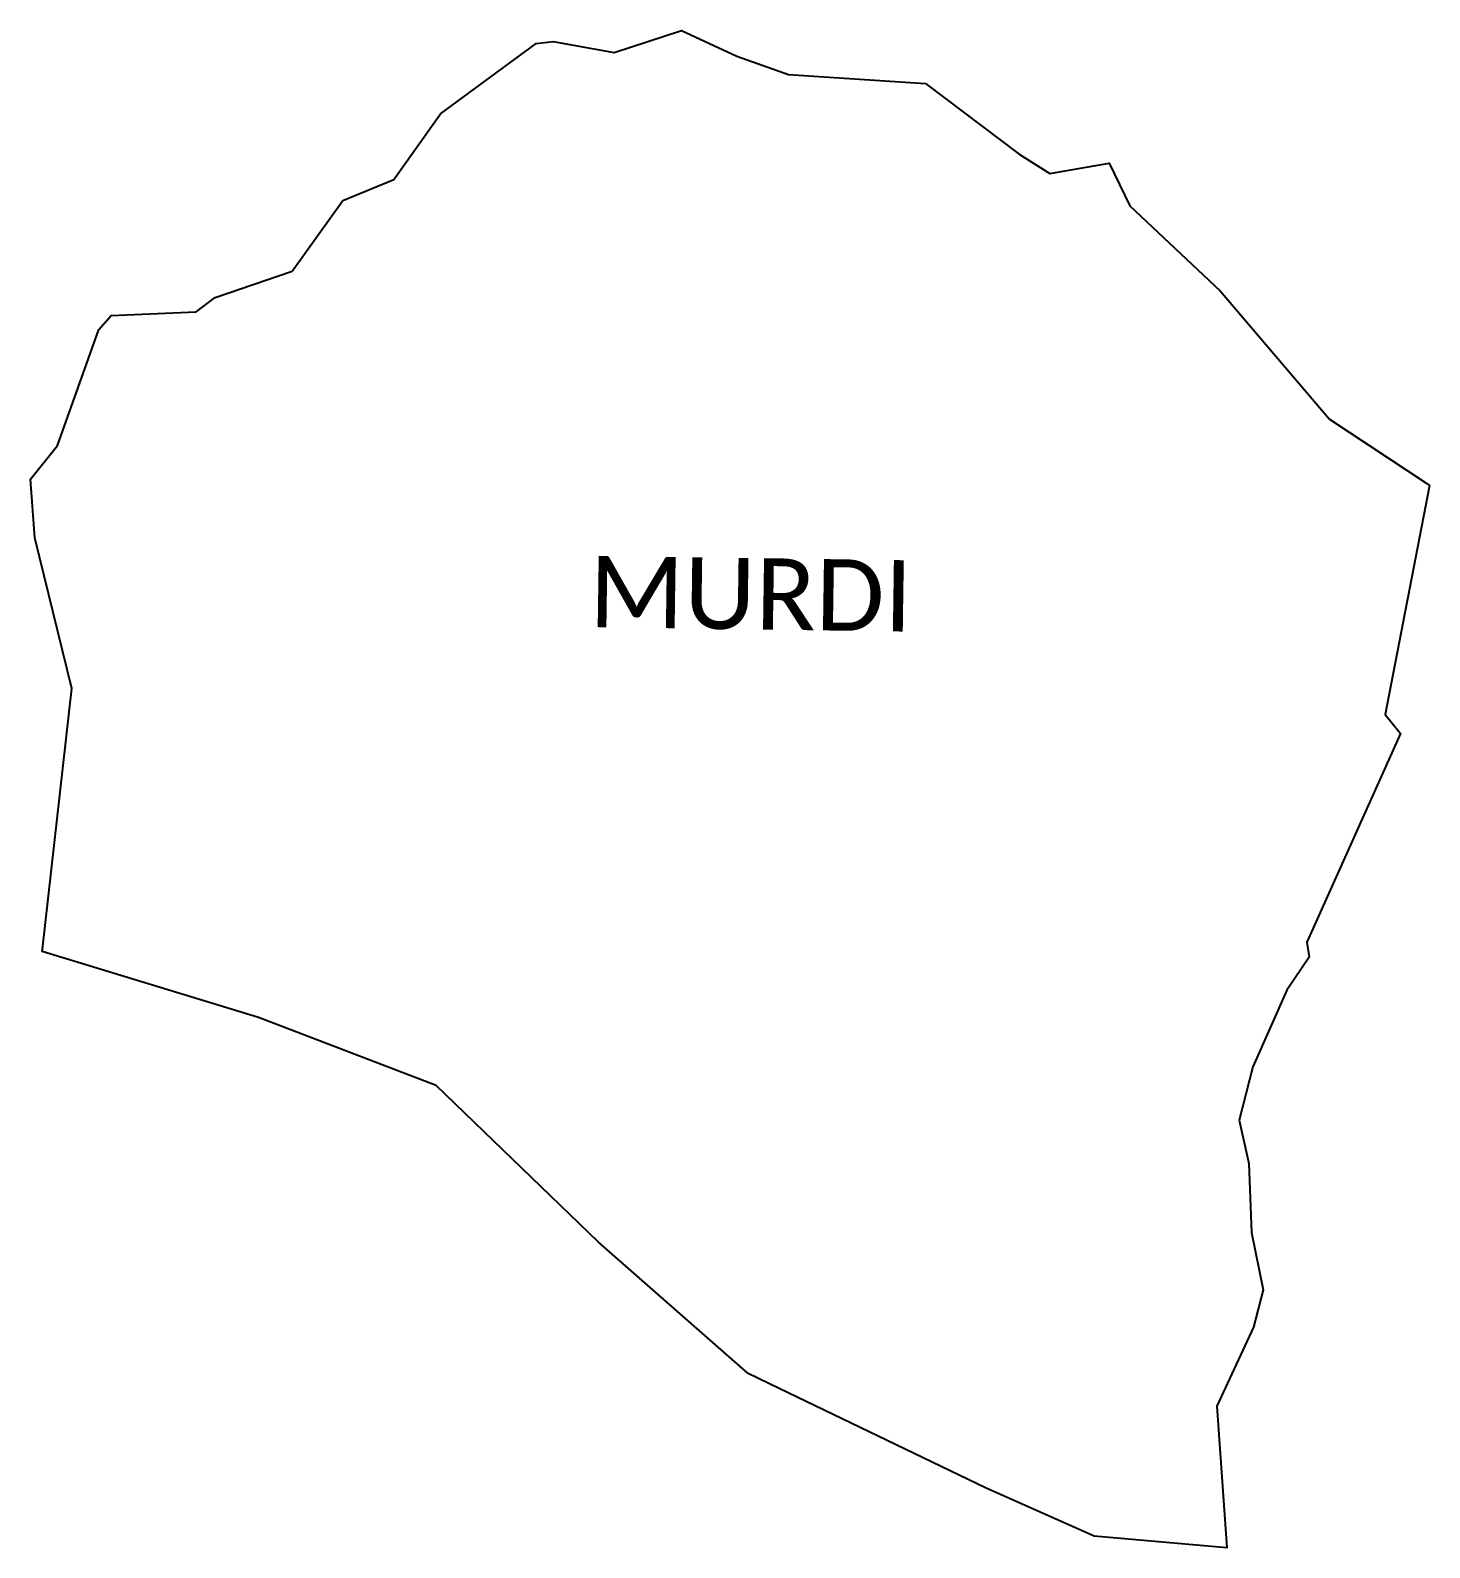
# Model space of a CAD drawing. Header units: metres. Extents: x 296832 to 300696, y 1972463 to 1975482.
# Drawn here: x 298288 to 300696, y 1972870 to 1975482 of the extents above; entities that cross this region are included whole.
import ezdxf

# ---------------------------------------------------------------- set-up
doc = ezdxf.new("R2010")
doc.units = ezdxf.units.M
doc.header["$MEASUREMENT"] = 0
doc.layers.add('village', color=3, linetype='Continuous')
doc.layers.add('VILLAGE NAME', color=250, linetype='Continuous')
doc.styles.get("Standard").update_dxf_attribs({"font": 'simplex.shx'})

msp = doc.modelspace()

# ---------------------------------------------------------------- linework, layer by layer
at = {"layer": 'village', "color": 4}
msp.add_polyline3d([(299827.9, 1975390.3, 0), (299989.4, 1975268.6, 0), (300042.1, 1975235.4, 0), (300144, 1975253.2, 0), (300180, 1975179.9, 0), (300335.4, 1975033.8, 0), (300523.5, 1974812.7, 0), (300690.9, 1974702.1, 0), (300695.7, 1974698.8, 0), (300619.3, 1974304.5, 0), (300645.3, 1974271.9, 0), (300484.5, 1973912.3, 0), (300488.2, 1973886.9, 0), (300449.9, 1973829.8, 0), (300391.2, 1973697.8, 0), (300368, 1973606.4, 0), (300384.3, 1973531.5, 0), (300389.1, 1973412.8, 0), (300409.3, 1973314, 0), (300392.7, 1973249.8, 0), (300329.4, 1973113.9, 0), (300346.5, 1972870.3, 0), (300118.1, 1972889.9, 0), (299932.5, 1972972.6, 0), (299576.5, 1973144.3, 0), (299523, 1973170.1, 0), (299265.6, 1973396.3, 0), (298986, 1973665.7, 0), (298680.5, 1973782.7, 0), (298308.2, 1973896.4, 0), (298308.6, 1973900.4, 0), (298359, 1974349.3, 0), (298295.3, 1974608.3, 0), (298287.7, 1974709.5, 0), (298334.3, 1974767.3, 0), (298405.7, 1974966.9, 0), (298426.5, 1974990.9, 0), (298573.3, 1974997.4, 0), (298605.7, 1975022.1, 0), (298738, 1975067.7, 0), (298825.6, 1975189.3, 0), (298913, 1975225.4, 0), (298993.6, 1975338.5, 0), (299158.2, 1975459.2, 0), (299187.3, 1975462.7, 0), (299292.3, 1975443.6, 0), (299408.5, 1975481.9, 0), (299503.4, 1975437.5, 0), (299592.6, 1975406, 0), (299827.9, 1975390.3, 0)], close=True, dxfattribs=at)

# ---------------------------------------------------------------- texts
at = {"layer": 'VILLAGE NAME', "insert": (299250.2, 1974577.7), "char_height": 122.778, "attachment_point": 1, "rotation": 359.1736}
msp.add_mtext_dynamic_manual_height_columns('{\\fCalibri|b0|i0|c0|p34;MURDI} ', width=777.895, gutter_width=613.9, heights=[252.4], dxfattribs=at)

doc.saveas('drawing.dxf')
